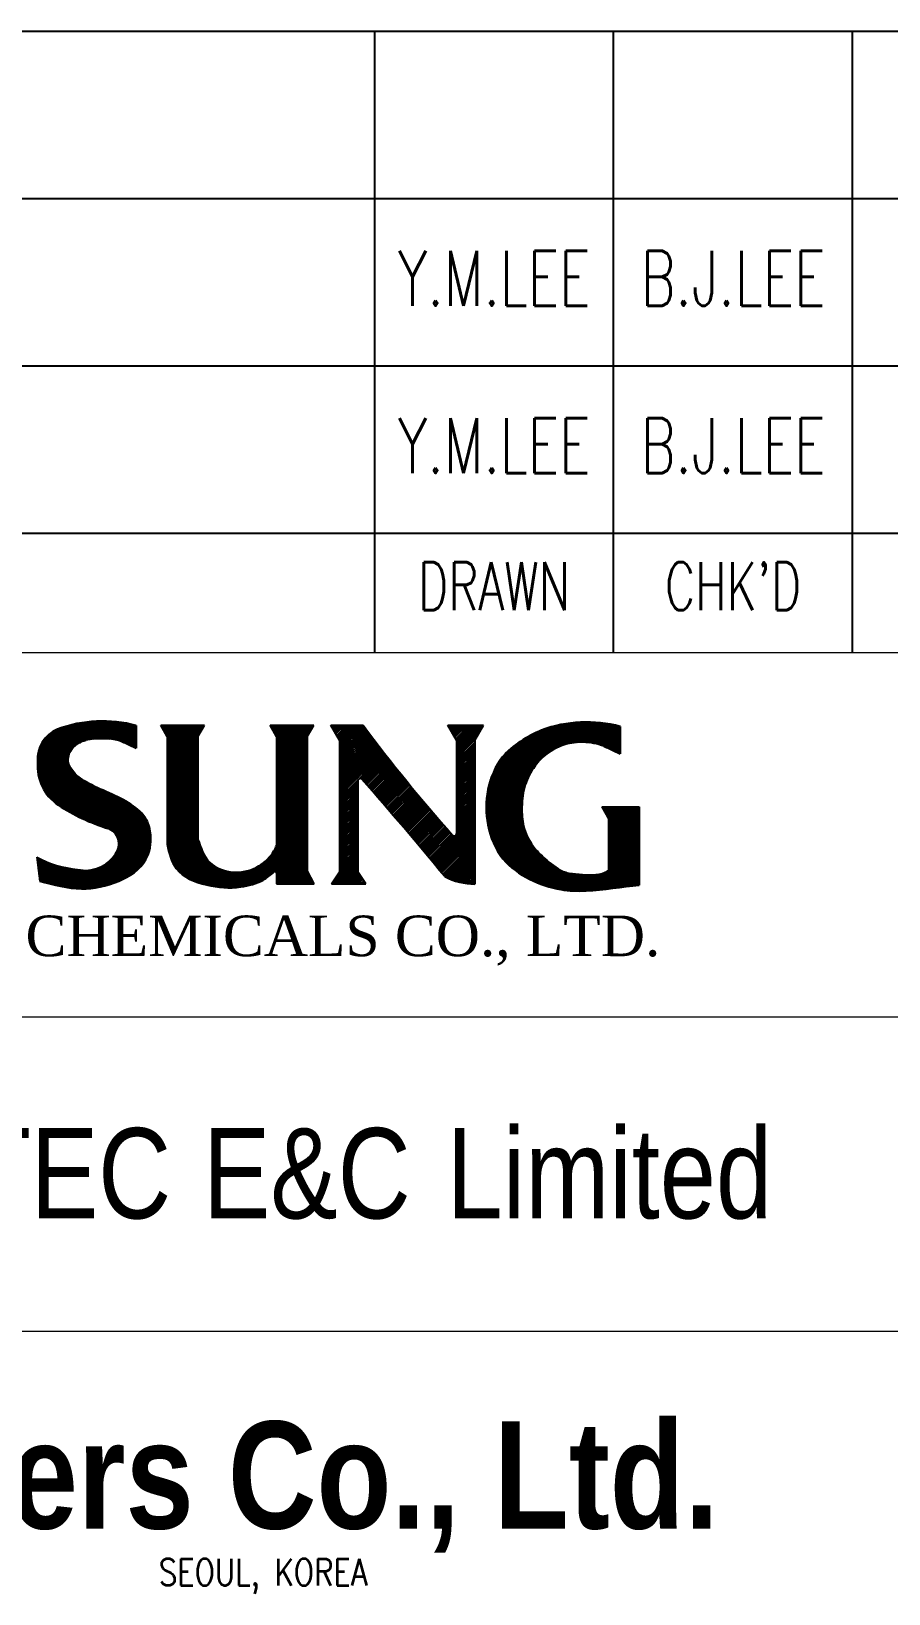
# Model space of a CAD drawing. Header units: millimetres. Extents: x 0 to 134087, y -49114 to 20834.
# Drawn here: x 88192 to 89089, y -47440 to -45805 of the extents above; entities that cross this region are included whole.
import ezdxf
from ezdxf.enums import TextEntityAlignment as Align

# ---------------------------------------------------------------- set-up
doc = ezdxf.new("R2010")
doc.units = ezdxf.units.MM
doc.header["$LTSCALE"] = 35
doc.linetypes.add('HIDDEN2', pattern=[0.1875, 0.125, -0.0625])
for name, color, linetype in [('9', 2, 'HIDDEN2'), ('BODER', 7, 'Continuous'), ('border', 130, 'Continuous'), ('CON-R', 1, 'Continuous'), ('CON-Y', 2, 'Continuous'), ('FORM', 7, 'Continuous')]:
    doc.layers.add(name, color=color, linetype=linetype)
doc.styles.add('Logo', font='ARIALNB.TTF', dxfattribs={"width": 0.8})
doc.styles.add('ROMANS', font='ROMANS.shx', dxfattribs={"width": 0.8})
doc.styles.add('SIMPLEX', font='simplex.shx', dxfattribs={"width": 0.8})
doc.styles.add('time', font='times.ttf', dxfattribs={"height": 5})
doc.styles.add('USER1', font='swiss.ttf', dxfattribs={"width": 0.8, "height": 5})

# ---------------------------------------------------------------- blocks, each defined once
blk = doc.blocks.new('TITLE')
at = {"color": 5}
for p, q in [((765.555, 92.21), (767.37, 94.025)), ((765.557, 92.127), (767.471, 94.041)), ((765.557, 92.297), (767.266, 94.006)), ((765.559, 92.47), (767.049, 93.96)), ((765.559, 92.555), (766.936, 93.933)), ((765.562, 92.047), (767.571, 94.055)), ((765.563, 92.389), (767.159, 93.985)), ((765.565, 92.647), (766.82, 93.901)), ((765.571, 91.97), (767.668, 94.067)), ((765.578, 92.745), (766.699, 93.866)), ((765.582, 91.896), (767.763, 94.077)), ((765.595, 91.824), (767.857, 94.085)), ((765.602, 92.854), (766.574, 93.826)), ((765.611, 91.754), (767.949, 94.092)), ((765.628, 91.686), (768.039, 94.097)), ((765.64, 92.978), (766.443, 93.781)), ((765.648, 91.621), (768.127, 94.1)), ((765.707, 93.13), (766.293, 93.717)), ((765.876, 93.385), (766.039, 93.547)), ((767.289, 93.176), (768.214, 94.102)), ((767.457, 93.259), (768.3, 94.102)), ((767.593, 93.31), (768.384, 94.101)), ((767.695, 93.326), (768.467, 94.099)), ((767.793, 93.339), (768.549, 94.095)), ((767.888, 93.349), (768.63, 94.091)), ((767.981, 93.356), (768.71, 94.085)), ((768.071, 93.361), (768.788, 94.078)), ((768.159, 93.364), (768.866, 94.07)), ((768.245, 93.364), (768.942, 94.061)), ((768.329, 93.363), (769.018, 94.052)), ((768.411, 93.36), (769.092, 94.041)), ((768.492, 93.355), (769.166, 94.029)), ((768.57, 93.348), (769.239, 94.016)), ((768.648, 93.34), (769.31, 94.003)), ((768.724, 93.331), (769.381, 93.989)), ((768.798, 93.32), (769.452, 93.974)), ((768.871, 93.308), (769.521, 93.958)), ((768.943, 93.294), (769.59, 93.941)), ((769.013, 93.279), (769.658, 93.924)), ((769.074, 93.255), (769.694, 93.875)), ((769.134, 93.229), (769.694, 93.79)), ((769.193, 93.203), (769.694, 93.704)), ((769.252, 93.177), (769.694, 93.619)), ((769.31, 93.149), (769.694, 93.534)), ((770.735, 93.891), (770.771, 93.927)), ((770.766, 93.837), (770.856, 93.927)), ((770.797, 93.783), (770.941, 93.927)), ((770.829, 93.729), (771.027, 93.927)), ((770.86, 93.675), (771.112, 93.927)), ((770.892, 93.621), (771.197, 93.927)), ((770.923, 93.568), (771.283, 93.927)), ((770.954, 93.514), (771.368, 93.927)), ((770.986, 93.46), (771.453, 93.927)), ((770.987, 93.375), (771.539, 93.927)), ((770.987, 93.29), (771.624, 93.927)), ((770.987, 93.204), (771.709, 93.927)), ((770.987, 93.119), (771.795, 93.927)), ((770.987, 93.034), (771.88, 93.927)), ((770.987, 92.948), (771.965, 93.927)), ((770.987, 92.863), (772.051, 93.927)), ((770.987, 92.778), (772.136, 93.927)), ((770.987, 92.692), (772.221, 93.927)), ((770.987, 92.607), (772.307, 93.927)), ((770.987, 92.522), (772.392, 93.927)), ((770.987, 92.436), (772.477, 93.927)), ((770.987, 92.351), (772.523, 93.888)), ((770.987, 92.266), (772.404, 93.684)), ((775.292, 93.926), (775.293, 93.927)), ((775.324, 93.872), (775.379, 93.927)), ((775.355, 93.818), (775.464, 93.927)), ((775.386, 93.764), (775.549, 93.927)), ((775.418, 93.71), (775.635, 93.927)), ((775.449, 93.656), (775.72, 93.927)), ((775.481, 93.602), (775.805, 93.927)), ((775.512, 93.549), (775.891, 93.927)), ((775.543, 93.495), (775.976, 93.927)), ((775.565, 93.43), (776.061, 93.927)), ((775.565, 93.345), (776.147, 93.927)), ((775.565, 93.26), (776.232, 93.927)), ((775.565, 93.174), (776.317, 93.927)), ((775.565, 93.089), (776.403, 93.927)), ((775.565, 93.004), (776.488, 93.927)), ((775.565, 92.918), (776.573, 93.927)), ((775.565, 92.833), (776.659, 93.927)), ((775.565, 92.748), (776.744, 93.927)), ((775.565, 92.662), (776.829, 93.927)), ((775.565, 92.577), (776.915, 93.927)), ((775.565, 92.492), (777, 93.927)), ((775.565, 92.406), (777.085, 93.927)), ((775.565, 92.321), (777.059, 93.816)), ((775.565, 92.236), (776.941, 93.612)), ((777.841, 93.924), (777.844, 93.927)), ((777.876, 93.864), (777.939, 93.927)), ((777.911, 93.804), (778.033, 93.927)), ((777.946, 93.744), (778.128, 93.927)), ((777.98, 93.685), (778.223, 93.927)), ((778.015, 93.625), (778.318, 93.927)), ((778.05, 93.565), (778.413, 93.927)), ((778.085, 93.505), (778.508, 93.927)), ((778.12, 93.445), (778.602, 93.927)), ((778.155, 93.385), (778.697, 93.927)), ((778.19, 93.325), (778.792, 93.927)), ((778.203, 93.243), (778.887, 93.927)), ((778.203, 93.148), (778.982, 93.927)), ((778.203, 93.053), (779.076, 93.927)), ((778.203, 92.958), (779.171, 93.927)), ((778.203, 92.864), (779.219, 93.88)), ((778.203, 92.769), (779.26, 93.826)), ((778.203, 92.674), (779.301, 93.772)), ((778.203, 92.579), (779.341, 93.718)), ((778.203, 92.484), (779.382, 93.664)), ((778.203, 92.39), (779.423, 93.61)), ((778.203, 92.295), (779.463, 93.556)), ((778.203, 92.2), (779.504, 93.502)), ((782.75, 93.903), (782.774, 93.927)), ((782.785, 93.843), (782.869, 93.927)), ((782.82, 93.783), (782.964, 93.927)), ((782.854, 93.723), (783.059, 93.927)), ((782.889, 93.663), (783.153, 93.927)), ((782.924, 93.603), (783.248, 93.927)), ((782.959, 93.543), (783.343, 93.927)), ((782.994, 93.483), (783.438, 93.927)), ((783.029, 93.423), (783.533, 93.927)), ((783.064, 93.363), (783.628, 93.927)), ((783.099, 93.209), (783.817, 93.927)), ((783.099, 93.114), (783.912, 93.927)), ((783.099, 93.019), (784.007, 93.927)), ((783.099, 92.924), (784.102, 93.927)), ((783.099, 92.83), (784.196, 93.927)), ((783.099, 93.303), (783.722, 93.927)), ((783.099, 92.735), (784.13, 93.766)), ((783.099, 92.64), (783.998, 93.539)), ((784.337, 90.512), (787.842, 94.017)), ((784.338, 90.428), (787.938, 94.028)), ((784.338, 90.599), (787.743, 94.003)), ((784.34, 90.345), (788.033, 94.038)), ((784.342, 90.688), (787.641, 93.987)), ((784.345, 90.264), (788.127, 94.046)), ((784.347, 90.778), (787.538, 93.969)), ((784.355, 90.872), (787.431, 93.948)), ((784.366, 90.968), (787.322, 93.924)), ((784.38, 91.067), (787.21, 93.897)), ((784.397, 91.17), (787.094, 93.866)), ((784.418, 91.276), (786.974, 93.831)), ((784.443, 91.386), (786.849, 93.792)), ((784.474, 91.502), (786.72, 93.748)), ((784.51, 91.624), (786.575, 93.689)), ((784.554, 91.753), (786.415, 93.614)), ((784.609, 91.893), (786.245, 93.529)), ((786.951, 92.785), (788.218, 94.052)), ((787.179, 92.928), (788.308, 94.056)), ((787.35, 93.013), (788.396, 94.059)), ((787.494, 93.072), (788.483, 94.061)), ((787.623, 93.115), (788.569, 94.061)), ((787.74, 93.147), (788.653, 94.06)), ((787.849, 93.171), (788.736, 94.057)), ((787.952, 93.189), (788.817, 94.054)), ((788.05, 93.201), (788.898, 94.049)), ((788.144, 93.209), (788.977, 94.043)), ((788.234, 93.214), (789.055, 94.036)), ((788.321, 93.216), (789.133, 94.028)), ((788.405, 93.215), (789.209, 94.019)), ((788.487, 93.212), (789.284, 94.009)), ((788.567, 93.206), (789.359, 93.998)), ((788.645, 93.198), (789.432, 93.986)), ((788.72, 93.189), (789.505, 93.973)), ((788.794, 93.177), (789.577, 93.96)), ((788.866, 93.164), (789.648, 93.945)), ((788.936, 93.149), (789.718, 93.93)), ((789.005, 93.132), (789.787, 93.914)), ((789.072, 93.113), (789.856, 93.897)), ((789.137, 93.093), (789.923, 93.88)), ((789.201, 93.072), (789.948, 93.82)), ((789.263, 93.048), (789.948, 93.734)), ((789.324, 93.024), (789.948, 93.649)), ((789.384, 92.999), (789.948, 93.564)), ((769.368, 93.122), (769.694, 93.448)), ((769.426, 93.094), (769.694, 93.363)), ((769.483, 93.066), (769.694, 93.278)), ((769.541, 93.039), (769.694, 93.192)), ((769.598, 93.011), (769.694, 93.107)), ((769.656, 92.983), (769.694, 93.022)), ((770.987, 92.18), (772.286, 93.479)), ((770.987, 92.095), (772.273, 93.382)), ((770.987, 92.01), (772.273, 93.296)), ((770.987, 91.924), (772.273, 93.211)), ((770.987, 91.839), (772.273, 93.126)), ((770.987, 91.754), (772.273, 93.04)), ((770.987, 91.668), (772.273, 92.955)), ((770.987, 91.583), (772.273, 92.87)), ((775.565, 92.15), (776.851, 93.437)), ((775.565, 92.065), (776.851, 93.352)), ((775.565, 91.98), (776.851, 93.266)), ((775.565, 91.894), (776.851, 93.181)), ((775.565, 91.809), (776.851, 93.096)), ((775.565, 91.724), (776.851, 93.01)), ((775.565, 91.638), (776.851, 92.925)), ((775.565, 91.553), (776.851, 92.84)), ((778.203, 92.105), (779.545, 93.448)), ((778.203, 92.01), (779.586, 93.394)), ((778.203, 91.915), (779.627, 93.34)), ((778.203, 91.821), (779.668, 93.286)), ((778.203, 91.726), (779.709, 93.233)), ((778.203, 91.631), (779.75, 93.179)), ((778.203, 91.536), (779.792, 93.125)), ((778.203, 91.441), (779.833, 93.072)), ((778.203, 91.347), (779.874, 93.018)), ((778.203, 91.252), (779.916, 92.965)), ((778.203, 91.157), (779.957, 92.911)), ((778.203, 91.062), (779.998, 92.858)), ((783.099, 92.545), (783.866, 93.312)), ((783.099, 92.45), (783.861, 93.212)), ((783.099, 92.355), (783.861, 93.117)), ((783.099, 92.261), (783.861, 93.022)), ((783.099, 92.166), (783.861, 92.928)), ((784.678, 92.048), (786.06, 93.43)), ((784.771, 92.226), (785.851, 93.306)), ((784.917, 92.457), (785.587, 93.127)), ((789.443, 92.973), (789.948, 93.478)), ((789.502, 92.946), (789.948, 93.393)), ((789.56, 92.919), (789.948, 93.308)), ((789.618, 92.892), (789.948, 93.222)), ((789.675, 92.864), (789.948, 93.137)), ((789.733, 92.836), (789.948, 93.052)), ((789.791, 92.808), (789.948, 92.966)), ((789.848, 92.781), (789.948, 92.881)), ((765.67, 91.557), (766.928, 92.815)), ((765.693, 91.495), (766.87, 92.672)), ((765.718, 91.435), (766.848, 92.564)), ((765.745, 91.376), (766.843, 92.474)), ((765.773, 91.319), (766.851, 92.397)), ((765.803, 91.263), (766.866, 92.327)), ((765.834, 91.209), (766.888, 92.263)), ((765.867, 91.157), (766.914, 92.204)), ((770.987, 91.498), (772.273, 92.784)), ((770.987, 91.412), (772.273, 92.699)), ((770.987, 91.327), (772.273, 92.614)), ((770.987, 91.242), (772.273, 92.528)), ((770.987, 91.156), (772.273, 92.443)), ((770.987, 91.071), (772.273, 92.358)), ((770.987, 90.986), (772.273, 92.272)), ((770.987, 90.9), (772.273, 92.187)), ((775.565, 91.468), (776.851, 92.754)), ((775.565, 91.382), (776.851, 92.669)), ((775.565, 91.297), (776.851, 92.584)), ((775.565, 91.212), (776.851, 92.498)), ((775.565, 91.126), (776.851, 92.413)), ((775.565, 91.041), (776.851, 92.328)), ((775.565, 90.956), (776.851, 92.242)), ((778.203, 90.967), (780.04, 92.805)), ((779.018, 91.688), (780.081, 92.751)), ((779.109, 91.684), (780.123, 92.698)), ((779.157, 91.637), (780.164, 92.645)), ((779.201, 91.587), (780.206, 92.592)), ((779.246, 91.536), (780.248, 92.539)), ((779.29, 91.486), (780.29, 92.485)), ((779.334, 91.435), (780.331, 92.432)), ((779.379, 91.385), (780.373, 92.379)), ((779.423, 91.335), (780.415, 92.327)), ((779.468, 91.284), (780.457, 92.274)), ((779.512, 91.234), (780.499, 92.221)), ((783.099, 92.071), (783.861, 92.833)), ((783.099, 91.976), (783.861, 92.738)), ((783.099, 91.881), (783.861, 92.643)), ((783.099, 91.787), (783.861, 92.548)), ((783.099, 91.692), (783.861, 92.454)), ((783.099, 91.597), (783.861, 92.359)), ((783.099, 91.502), (783.861, 92.264)), ((784.35, 90.184), (786.361, 92.195)), ((789.906, 92.753), (789.948, 92.796)), ((765.901, 91.106), (766.943, 92.148)), ((765.936, 91.056), (766.975, 92.095)), ((765.973, 91.007), (767.01, 92.044)), ((766.011, 90.96), (767.047, 91.996)), ((766.051, 90.914), (767.086, 91.95)), ((766.092, 90.87), (767.127, 91.905)), ((766.134, 90.827), (767.17, 91.863)), ((766.177, 90.785), (767.215, 91.822)), ((766.222, 90.744), (767.261, 91.783)), ((766.268, 90.705), (767.309, 91.745)), ((766.316, 90.667), (767.358, 91.709)), ((766.365, 90.631), (767.408, 91.674)), ((766.415, 90.595), (767.459, 91.64)), ((766.466, 90.561), (767.511, 91.607)), ((766.518, 90.528), (767.564, 91.574)), ((766.57, 90.495), (767.618, 91.543)), ((770.987, 90.815), (772.273, 92.102)), ((770.987, 90.73), (772.273, 92.016)), ((770.987, 90.644), (772.273, 91.931)), ((770.987, 90.559), (772.273, 91.846)), ((770.987, 90.474), (772.273, 91.76)), ((770.987, 90.388), (772.273, 91.675)), ((770.987, 90.303), (772.273, 91.59)), ((775.565, 90.87), (776.851, 92.157)), ((775.565, 90.785), (776.851, 92.072)), ((775.565, 90.7), (776.851, 91.986)), ((775.565, 90.614), (776.851, 91.901)), ((775.565, 90.529), (776.851, 91.816)), ((775.565, 90.444), (776.851, 91.73)), ((775.565, 90.358), (776.851, 91.645)), ((775.565, 90.273), (776.851, 91.56)), ((778.203, 90.873), (778.974, 91.644)), ((778.203, 90.778), (778.964, 91.54)), ((779.556, 91.183), (780.541, 92.168)), ((779.601, 91.133), (780.583, 92.115)), ((779.645, 91.082), (780.625, 92.063)), ((779.689, 91.032), (780.667, 92.01)), ((779.733, 90.981), (780.71, 91.957)), ((779.777, 90.93), (780.752, 91.905)), ((779.822, 90.88), (780.794, 91.852)), ((779.866, 90.829), (780.837, 91.8)), ((779.91, 90.778), (780.879, 91.748)), ((779.954, 90.728), (780.922, 91.695)), ((779.998, 90.677), (780.964, 91.643)), ((780.042, 90.626), (781.007, 91.591)), ((780.086, 90.575), (781.049, 91.538)), ((783.099, 91.407), (783.861, 92.169)), ((783.099, 91.313), (783.861, 92.074)), ((783.099, 91.218), (783.861, 91.979)), ((783.099, 91.123), (783.861, 91.885)), ((783.099, 91.028), (783.861, 91.79)), ((783.099, 90.933), (783.861, 91.695)), ((783.099, 90.838), (783.861, 91.6)), ((784.358, 90.106), (786.206, 91.954)), ((784.366, 90.029), (786.109, 91.772)), ((784.376, 89.954), (786.04, 91.618)), ((766.623, 90.462), (767.673, 91.512)), ((766.676, 90.43), (767.728, 91.482)), ((766.729, 90.398), (767.784, 91.452)), ((766.783, 90.366), (767.84, 91.423)), ((766.837, 90.335), (767.897, 91.395)), ((766.891, 90.304), (767.954, 91.366)), ((766.946, 90.273), (768.011, 91.339)), ((767.001, 90.243), (768.069, 91.311)), ((767.056, 90.213), (768.128, 91.284)), ((767.112, 90.184), (768.186, 91.258)), ((767.168, 90.154), (768.245, 91.231)), ((767.225, 90.125), (768.304, 91.205)), ((767.282, 90.097), (768.363, 91.179)), ((767.339, 90.069), (768.422, 91.152)), ((767.397, 90.041), (768.482, 91.126)), ((767.455, 90.014), (768.541, 91.1)), ((767.513, 89.987), (768.6, 91.074)), ((767.572, 89.96), (768.659, 91.047)), ((767.631, 89.934), (768.717, 91.021)), ((767.691, 89.908), (768.776, 90.994)), ((767.751, 89.883), (768.834, 90.967)), ((767.811, 89.858), (768.892, 90.939)), ((767.872, 89.834), (768.949, 90.911)), ((767.933, 89.809), (769.006, 90.883)), ((770.987, 90.218), (772.273, 91.504)), ((770.987, 90.132), (772.273, 91.419)), ((770.987, 90.047), (772.273, 91.334)), ((770.987, 89.962), (772.273, 91.248)), ((770.987, 89.876), (772.273, 91.163)), ((770.987, 89.791), (772.273, 91.078)), ((770.987, 89.706), (772.273, 90.992)), ((770.987, 89.62), (772.273, 90.907)), ((775.565, 90.188), (776.851, 91.474)), ((775.565, 90.102), (776.851, 91.389)), ((775.565, 90.017), (776.851, 91.304)), ((775.565, 89.932), (776.851, 91.218)), ((775.565, 89.846), (776.851, 91.133)), ((775.565, 89.761), (776.851, 91.048)), ((775.565, 89.676), (776.851, 90.962)), ((775.565, 89.59), (776.851, 90.877)), ((778.203, 90.683), (778.964, 91.445)), ((778.203, 90.588), (778.964, 91.35)), ((778.203, 90.493), (778.964, 91.255)), ((778.203, 90.398), (778.964, 91.16)), ((778.203, 90.304), (778.964, 91.065)), ((778.203, 90.209), (778.964, 90.971)), ((780.13, 90.525), (781.092, 91.486)), ((780.174, 90.474), (781.134, 91.434)), ((780.218, 90.423), (781.177, 91.382)), ((780.262, 90.372), (781.22, 91.33)), ((780.306, 90.321), (781.263, 91.278)), ((780.35, 90.27), (781.306, 91.226)), ((780.394, 90.219), (781.349, 91.174)), ((780.438, 90.168), (781.392, 91.122)), ((780.482, 90.117), (781.435, 91.07)), ((780.525, 90.066), (781.478, 91.019)), ((780.569, 90.015), (781.521, 90.967)), ((780.613, 89.964), (781.564, 90.915)), ((783.099, 90.744), (783.861, 91.505)), ((783.099, 90.649), (783.861, 91.411)), ((783.099, 90.554), (783.861, 91.316)), ((783.099, 90.459), (783.861, 91.221)), ((783.099, 90.364), (783.861, 91.126)), ((783.099, 90.27), (783.861, 91.031)), ((783.099, 90.175), (783.861, 90.937)), ((784.388, 89.88), (785.988, 91.481)), ((784.4, 89.807), (785.949, 91.356)), ((784.414, 89.735), (785.918, 91.24)), ((784.428, 89.665), (785.894, 91.13)), ((784.444, 89.595), (785.875, 91.027)), ((784.461, 89.527), (785.861, 90.927)), ((767.994, 89.786), (769.063, 90.854)), ((768.056, 89.762), (769.119, 90.825)), ((768.119, 89.739), (769.175, 90.795)), ((768.182, 89.717), (769.229, 90.765)), ((768.245, 89.695), (769.284, 90.734)), ((768.309, 89.673), (769.337, 90.702)), ((768.373, 89.652), (769.39, 90.67)), ((768.437, 89.631), (769.442, 90.636)), ((768.502, 89.611), (769.494, 90.603)), ((768.563, 89.586), (769.545, 90.568)), ((768.619, 89.557), (769.595, 90.532)), ((768.671, 89.524), (769.643, 90.496)), ((768.719, 89.487), (769.691, 90.459)), ((768.764, 89.446), (769.738, 90.42)), ((768.804, 89.401), (769.784, 90.381)), ((768.841, 89.352), (769.829, 90.34)), ((768.874, 89.3), (769.872, 90.298)), ((768.902, 89.243), (769.914, 90.255)), ((770.987, 89.535), (772.273, 90.822)), ((770.987, 89.45), (772.273, 90.736)), ((770.987, 89.364), (772.273, 90.651)), ((770.987, 89.279), (772.273, 90.566)), ((770.987, 89.194), (772.273, 90.48)), ((770.987, 89.108), (772.273, 90.395)), ((770.987, 89.023), (772.273, 90.31)), ((770.988, 88.939), (772.273, 90.224)), ((775.565, 89.505), (776.851, 90.792)), ((775.565, 89.42), (776.851, 90.706)), ((775.565, 89.334), (776.851, 90.621)), ((775.565, 89.249), (776.851, 90.536)), ((775.565, 89.164), (776.851, 90.45)), ((775.565, 89.078), (776.851, 90.365)), ((775.565, 88.993), (776.851, 90.28)), ((778.203, 90.114), (778.964, 90.876)), ((778.203, 90.019), (778.964, 90.781)), ((778.203, 89.924), (778.964, 90.686)), ((778.203, 89.83), (778.964, 90.591)), ((778.203, 89.735), (778.964, 90.497)), ((778.203, 89.64), (778.964, 90.402)), ((778.203, 89.545), (778.964, 90.307)), ((780.657, 89.913), (781.607, 90.864)), ((780.7, 89.862), (781.65, 90.812)), ((780.744, 89.811), (781.694, 90.761)), ((780.788, 89.76), (781.737, 90.709)), ((780.831, 89.709), (781.78, 90.658)), ((780.875, 89.658), (781.824, 90.606)), ((780.919, 89.606), (781.867, 90.555)), ((780.962, 89.555), (781.911, 90.504)), ((781.006, 89.504), (781.954, 90.453)), ((781.049, 89.453), (781.998, 90.401)), ((781.093, 89.401), (782.042, 90.35)), ((781.136, 89.35), (782.085, 90.299)), ((781.18, 89.299), (782.129, 90.248)), ((783.099, 90.08), (783.861, 90.842)), ((783.099, 89.985), (783.861, 90.747)), ((783.099, 89.89), (783.861, 90.652)), ((783.099, 89.795), (783.861, 90.557)), ((783.099, 89.701), (783.861, 90.462)), ((783.099, 89.606), (783.861, 90.368)), ((783.099, 89.511), (783.861, 90.273)), ((784.479, 89.459), (785.85, 90.831)), ((784.498, 89.393), (785.842, 90.737)), ((784.518, 89.328), (785.837, 90.647)), ((784.539, 89.263), (785.833, 90.558)), ((784.561, 89.2), (785.832, 90.471)), ((784.584, 89.138), (785.832, 90.385)), ((784.608, 89.076), (785.833, 90.301)), ((789.191, 90.503), (789.199, 90.51)), ((789.223, 90.449), (789.285, 90.51)), ((789.254, 90.395), (789.37, 90.51)), ((789.286, 90.341), (789.455, 90.51)), ((789.317, 90.287), (789.541, 90.51)), ((789.348, 90.233), (789.626, 90.51)), ((789.38, 90.179), (789.711, 90.51)), ((789.411, 90.125), (789.797, 90.51)), ((789.443, 90.071), (789.882, 90.51)), ((789.46, 90.003), (789.967, 90.51)), ((789.46, 89.918), (790.053, 90.51)), ((789.46, 89.832), (790.138, 90.51)), ((789.46, 89.747), (790.223, 90.51)), ((789.46, 89.662), (790.309, 90.51)), ((789.46, 89.576), (790.394, 90.51)), ((789.46, 89.491), (790.479, 90.51)), ((789.46, 89.406), (790.565, 90.51)), ((789.46, 89.32), (790.65, 90.51)), ((789.46, 89.235), (790.735, 90.51)), ((789.46, 89.15), (790.746, 90.436)), ((789.46, 89.064), (790.746, 90.351)), ((789.46, 88.979), (790.746, 90.265)), ((767.426, 87.084), (770.184, 89.842)), ((767.512, 87.084), (770.207, 89.78)), ((767.6, 87.087), (770.228, 89.716)), ((767.69, 87.092), (770.247, 89.649)), ((767.783, 87.099), (770.263, 89.58)), ((768.857, 88.6), (770.158, 89.901)), ((768.926, 89.181), (769.954, 90.21)), ((768.93, 88.759), (770.129, 89.958)), ((768.945, 89.115), (769.993, 90.163)), ((768.955, 88.869), (770.099, 90.012)), ((768.957, 89.042), (770.03, 90.115)), ((768.962, 88.961), (770.065, 90.065)), ((771.002, 88.868), (772.273, 90.139)), ((771.016, 88.797), (772.273, 90.054)), ((771.032, 88.727), (772.273, 89.968)), ((771.049, 88.659), (772.273, 89.883)), ((771.066, 88.591), (772.273, 89.798)), ((771.085, 88.524), (772.273, 89.712)), ((771.105, 88.459), (772.273, 89.627)), ((774.074, 87.161), (776.851, 89.938)), ((774.174, 87.176), (776.851, 89.853)), ((774.278, 87.195), (776.851, 89.768)), ((774.387, 87.218), (776.851, 89.682)), ((774.501, 87.247), (776.851, 89.597)), ((775.382, 88.555), (776.851, 90.024)), ((775.507, 88.765), (776.851, 90.109)), ((775.565, 88.908), (776.851, 90.194)), ((778.203, 89.45), (778.964, 90.212)), ((778.203, 89.355), (778.964, 90.117)), ((778.203, 89.261), (778.964, 90.022)), ((778.203, 89.166), (778.964, 89.928)), ((778.203, 89.071), (778.964, 89.833)), ((778.203, 88.976), (778.964, 89.738)), ((778.203, 88.881), (778.964, 89.643)), ((781.223, 89.247), (782.173, 90.197)), ((781.267, 89.196), (782.217, 90.146)), ((781.31, 89.144), (782.261, 90.095)), ((781.353, 89.093), (782.305, 90.044)), ((781.397, 89.042), (782.349, 89.993)), ((781.44, 88.99), (782.393, 89.943)), ((781.483, 88.939), (782.437, 89.892)), ((781.527, 88.887), (782.481, 89.841)), ((781.57, 88.835), (782.525, 89.791)), ((781.613, 88.784), (782.569, 89.74)), ((781.656, 88.732), (782.614, 89.689)), ((781.7, 88.681), (782.658, 89.639)), ((781.743, 88.629), (782.702, 89.589)), ((782.044, 88.267), (783.861, 90.083)), ((782.087, 88.215), (783.861, 89.988)), ((782.13, 88.163), (783.861, 89.894)), ((782.173, 88.111), (783.861, 89.799)), ((782.216, 88.059), (783.861, 89.704)), ((782.259, 88.007), (783.861, 89.609)), ((783.099, 89.416), (783.861, 90.178)), ((784.633, 89.016), (785.836, 90.219)), ((784.659, 88.957), (785.84, 90.138)), ((784.686, 88.898), (785.846, 90.058)), ((784.714, 88.841), (785.854, 89.981)), ((784.743, 88.785), (785.864, 89.906)), ((784.773, 88.729), (785.876, 89.832)), ((784.804, 88.675), (785.889, 89.76)), ((784.836, 88.622), (785.905, 89.691)), ((784.869, 88.569), (785.923, 89.623)), ((789.46, 88.894), (790.746, 90.18)), ((789.46, 88.808), (790.746, 90.095)), ((789.46, 88.723), (790.746, 90.009)), ((789.46, 88.638), (790.746, 89.924)), ((789.46, 88.552), (790.746, 89.839)), ((789.46, 88.467), (790.746, 89.753)), ((789.46, 88.382), (790.746, 89.668)), ((789.46, 88.296), (790.746, 89.583)), ((767.878, 87.11), (770.277, 89.508)), ((767.977, 87.123), (770.288, 89.433)), ((768.079, 87.139), (770.296, 89.357)), ((768.184, 87.159), (770.302, 89.277)), ((768.294, 87.184), (770.304, 89.194)), ((768.408, 87.212), (770.304, 89.108)), ((768.527, 87.246), (770.3, 89.019)), ((768.624, 87.277), (770.293, 88.946)), ((771.127, 88.395), (772.273, 89.542)), ((771.15, 88.333), (772.273, 89.456)), ((771.174, 88.272), (772.273, 89.371)), ((771.2, 88.213), (772.273, 89.286)), ((771.228, 88.155), (772.273, 89.2)), ((771.258, 88.1), (772.283, 89.124)), ((771.289, 88.046), (772.304, 89.061)), ((771.323, 87.994), (772.326, 88.997)), ((771.358, 87.944), (772.348, 88.934)), ((774.624, 87.284), (776.851, 89.512)), ((774.758, 87.333), (776.851, 89.426)), ((774.913, 87.402), (776.851, 89.341)), ((775.112, 87.516), (776.851, 89.256)), ((775.493, 87.812), (776.851, 89.17)), ((775.552, 87.786), (776.851, 89.085)), ((775.565, 87.713), (776.851, 89)), ((778.203, 88.787), (778.964, 89.548)), ((778.203, 88.692), (778.964, 89.454)), ((778.203, 88.597), (778.964, 89.359)), ((778.203, 88.502), (778.964, 89.264)), ((778.203, 88.407), (778.964, 89.169)), ((778.203, 88.312), (778.964, 89.074)), ((778.203, 88.218), (778.964, 88.979)), ((781.786, 88.577), (782.747, 89.538)), ((781.829, 88.526), (782.791, 89.488)), ((781.872, 88.474), (782.836, 89.437)), ((781.915, 88.422), (782.88, 89.387)), ((781.958, 88.37), (782.925, 89.337)), ((782.001, 88.319), (782.982, 89.299)), ((782.302, 87.955), (783.861, 89.514)), ((782.345, 87.903), (783.861, 89.419)), ((782.388, 87.851), (783.861, 89.325)), ((782.43, 87.799), (783.861, 89.23)), ((782.473, 87.747), (783.861, 89.135)), ((782.516, 87.695), (783.861, 89.04)), ((782.559, 87.643), (783.861, 88.945)), ((784.903, 88.518), (785.942, 89.557)), ((784.938, 88.468), (785.964, 89.494)), ((784.974, 88.418), (785.987, 89.431)), ((785.011, 88.37), (786.012, 89.371)), ((785.049, 88.323), (786.038, 89.312)), ((785.088, 88.277), (786.066, 89.254)), ((785.129, 88.232), (786.095, 89.198)), ((785.17, 88.187), (786.125, 89.143)), ((785.212, 88.144), (786.156, 89.089)), ((785.255, 88.102), (786.189, 89.036)), ((785.299, 88.061), (786.222, 88.984)), ((785.344, 88.02), (786.257, 88.933)), ((788.68, 87.004), (790.746, 89.071)), ((788.772, 87.011), (790.746, 88.985)), ((789.46, 88.211), (790.746, 89.497)), ((789.46, 88.126), (790.746, 89.412)), ((789.46, 88.04), (790.746, 89.327)), ((789.46, 87.955), (790.746, 89.241)), ((789.46, 87.87), (790.746, 89.156)), ((765.538, 88.354), (765.572, 88.387)), ((765.548, 88.278), (765.628, 88.358)), ((765.557, 88.202), (765.685, 88.33)), ((765.566, 88.126), (765.743, 88.302)), ((765.576, 88.05), (765.801, 88.275)), ((768.755, 87.323), (770.28, 88.848)), ((768.895, 87.377), (770.26, 88.742)), ((769.045, 87.442), (770.231, 88.628)), ((769.21, 87.522), (770.188, 88.5)), ((769.455, 87.662), (770.097, 88.304)), ((771.396, 87.896), (772.371, 88.872)), ((771.436, 87.851), (772.395, 88.81)), ((771.477, 87.807), (772.419, 88.749)), ((771.521, 87.765), (772.444, 88.689)), ((771.566, 87.725), (772.471, 88.63)), ((771.613, 87.687), (772.498, 88.572)), ((771.662, 87.651), (772.527, 88.516)), ((771.712, 87.616), (772.558, 88.461)), ((771.764, 87.582), (772.591, 88.408)), ((771.818, 87.55), (772.625, 88.357)), ((771.872, 87.52), (772.661, 88.308)), ((775.565, 87.628), (776.851, 88.914)), ((775.565, 87.542), (776.851, 88.829)), ((775.565, 87.457), (776.851, 88.744)), ((775.565, 87.372), (776.851, 88.658)), ((775.569, 87.291), (776.851, 88.573)), ((775.654, 87.291), (776.851, 88.488)), ((775.74, 87.291), (776.851, 88.402)), ((775.825, 87.291), (776.851, 88.317)), ((777.917, 87.363), (778.964, 88.411)), ((777.939, 87.291), (778.964, 88.316)), ((778.098, 87.639), (778.964, 88.505)), ((778.203, 88.123), (778.964, 88.885)), ((778.203, 88.028), (778.964, 88.79)), ((778.203, 87.933), (778.964, 88.695)), ((778.203, 87.838), (778.964, 88.6)), ((782.602, 87.592), (783.861, 88.851)), ((782.666, 87.561), (783.861, 88.756)), ((782.731, 87.531), (783.861, 88.661)), ((782.797, 87.503), (783.861, 88.566)), ((782.865, 87.476), (783.861, 88.471)), ((782.934, 87.45), (783.861, 88.376)), ((783.005, 87.426), (783.861, 88.282)), ((785.39, 87.981), (786.293, 88.884)), ((785.436, 87.942), (786.329, 88.835)), ((785.484, 87.904), (786.367, 88.787)), ((785.532, 87.867), (786.406, 88.741)), ((785.581, 87.831), (786.445, 88.695)), ((785.631, 87.795), (786.486, 88.65)), ((785.681, 87.76), (786.527, 88.606)), ((785.733, 87.726), (786.569, 88.563)), ((785.785, 87.693), (786.611, 88.52)), ((785.837, 87.66), (786.655, 88.478)), ((785.891, 87.628), (786.699, 88.436)), ((785.945, 87.597), (786.743, 88.395)), ((785.999, 87.566), (786.788, 88.355)), ((786.055, 87.536), (786.833, 88.315)), ((786.11, 87.507), (786.878, 88.275)), ((788.864, 87.018), (790.746, 88.9)), ((788.958, 87.026), (790.746, 88.815)), ((789.052, 87.035), (790.746, 88.729)), ((789.147, 87.045), (790.746, 88.644)), ((789.244, 87.056), (790.746, 88.559)), ((789.34, 87.067), (790.746, 88.473)), ((789.438, 87.079), (790.746, 88.388)), ((789.536, 87.092), (790.746, 88.303)), ((765.585, 87.974), (765.86, 88.249)), ((765.594, 87.898), (765.92, 88.223)), ((765.604, 87.822), (765.98, 88.198)), ((765.613, 87.746), (766.042, 88.174)), ((765.622, 87.67), (766.103, 88.151)), ((765.632, 87.594), (766.166, 88.128)), ((765.641, 87.518), (766.23, 88.106)), ((765.65, 87.442), (766.294, 88.085)), ((765.689, 87.395), (766.359, 88.065)), ((765.757, 87.377), (766.425, 88.046)), ((765.824, 87.359), (766.492, 88.027)), ((765.892, 87.341), (766.56, 88.009)), ((765.959, 87.324), (766.628, 87.993)), ((766.027, 87.306), (766.698, 87.977)), ((766.095, 87.289), (766.768, 87.962)), ((766.163, 87.272), (766.84, 87.948)), ((766.232, 87.255), (766.912, 87.936)), ((766.301, 87.239), (766.986, 87.924)), ((766.37, 87.223), (767.061, 87.913)), ((766.44, 87.207), (767.137, 87.904)), ((766.51, 87.192), (767.214, 87.896)), ((766.581, 87.178), (767.287, 87.883)), ((766.653, 87.164), (767.36, 87.871)), ((766.725, 87.151), (767.436, 87.862)), ((766.799, 87.139), (767.517, 87.857)), ((766.873, 87.128), (767.601, 87.857)), ((766.948, 87.118), (767.691, 87.861)), ((767.024, 87.109), (767.788, 87.873)), ((767.101, 87.101), (767.893, 87.892)), ((767.18, 87.094), (768.01, 87.924)), ((767.26, 87.089), (768.144, 87.973)), ((767.342, 87.085), (768.316, 88.059)), ((771.929, 87.49), (772.699, 88.261)), ((771.986, 87.463), (772.739, 88.216)), ((772.045, 87.436), (772.782, 88.173)), ((772.105, 87.411), (772.827, 88.133)), ((772.166, 87.386), (772.874, 88.094)), ((772.228, 87.363), (772.923, 88.058)), ((772.292, 87.341), (772.974, 88.024)), ((772.356, 87.321), (773.028, 87.992)), ((772.422, 87.301), (773.083, 87.962)), ((772.488, 87.282), (773.141, 87.935)), ((772.555, 87.264), (773.2, 87.909)), ((772.624, 87.247), (773.262, 87.885)), ((772.693, 87.231), (773.325, 87.863)), ((772.763, 87.216), (773.391, 87.843)), ((772.834, 87.201), (773.459, 87.826)), ((772.907, 87.188), (773.529, 87.811)), ((772.98, 87.176), (773.602, 87.798)), ((773.054, 87.165), (773.677, 87.788)), ((773.13, 87.156), (773.756, 87.781)), ((773.207, 87.147), (773.837, 87.778)), ((773.285, 87.14), (773.923, 87.778)), ((773.365, 87.135), (774.013, 87.783)), ((773.447, 87.131), (774.108, 87.792)), ((773.53, 87.129), (774.209, 87.808)), ((773.615, 87.129), (774.318, 87.832)), ((773.702, 87.131), (774.437, 87.866)), ((773.791, 87.135), (774.572, 87.915)), ((773.883, 87.141), (774.731, 87.989)), ((773.977, 87.15), (774.952, 88.124)), ((775.91, 87.291), (776.851, 88.232)), ((775.996, 87.291), (776.851, 88.146)), ((776.081, 87.291), (776.851, 88.061)), ((776.166, 87.291), (776.851, 87.976)), ((776.252, 87.291), (776.851, 87.89)), ((776.337, 87.291), (776.867, 87.82)), ((776.422, 87.291), (776.896, 87.764)), ((776.508, 87.291), (776.925, 87.708)), ((776.593, 87.291), (776.954, 87.652)), ((778.034, 87.291), (778.964, 88.221)), ((778.129, 87.291), (778.964, 88.126)), ((778.224, 87.291), (778.964, 88.031)), ((778.319, 87.291), (778.964, 87.937)), ((778.413, 87.291), (778.964, 87.842)), ((778.508, 87.291), (778.985, 87.767)), ((778.603, 87.291), (779.022, 87.71)), ((778.698, 87.291), (779.06, 87.653)), ((783.077, 87.403), (783.861, 88.187)), ((783.151, 87.382), (783.861, 88.092)), ((783.226, 87.363), (783.861, 87.997)), ((783.303, 87.345), (783.861, 87.902)), ((783.382, 87.329), (783.861, 87.808)), ((783.463, 87.315), (783.861, 87.713)), ((783.546, 87.303), (783.861, 87.618)), ((786.167, 87.478), (786.924, 88.235)), ((786.224, 87.45), (786.97, 88.196)), ((786.282, 87.422), (787.017, 88.157)), ((786.34, 87.395), (787.064, 88.119)), ((786.399, 87.369), (787.112, 88.082)), ((786.459, 87.343), (787.161, 88.045)), ((786.519, 87.318), (787.21, 88.009)), ((786.58, 87.294), (787.261, 87.975)), ((786.642, 87.27), (787.313, 87.941)), ((786.704, 87.247), (787.366, 87.909)), ((786.768, 87.225), (787.421, 87.878)), ((786.832, 87.204), (787.477, 87.85)), ((786.897, 87.184), (787.536, 87.823)), ((786.962, 87.164), (787.597, 87.798)), ((787.029, 87.145), (787.66, 87.777)), ((787.096, 87.127), (787.727, 87.758)), ((787.165, 87.11), (787.797, 87.742)), ((787.234, 87.094), (787.869, 87.729)), ((787.304, 87.079), (787.944, 87.719)), ((787.376, 87.066), (788.021, 87.71)), ((787.449, 87.053), (788.099, 87.703)), ((787.522, 87.041), (788.178, 87.697)), ((787.597, 87.031), (788.257, 87.691)), ((787.673, 87.022), (788.336, 87.685)), ((787.751, 87.014), (788.416, 87.679)), ((787.829, 87.007), (788.496, 87.674)), ((787.909, 87.001), (788.577, 87.67)), ((787.99, 86.997), (788.66, 87.667)), ((788.072, 86.993), (788.745, 87.667)), ((788.155, 86.991), (788.833, 87.669)), ((788.24, 86.991), (788.925, 87.676)), ((788.325, 86.991), (789.023, 87.688)), ((788.412, 86.993), (789.129, 87.71)), ((788.5, 86.995), (789.253, 87.748)), ((788.59, 86.999), (789.42, 87.829)), ((789.634, 87.105), (790.746, 88.217)), ((789.732, 87.118), (790.746, 88.132)), ((789.831, 87.131), (790.746, 88.047)), ((789.929, 87.144), (790.746, 87.961)), ((790.028, 87.157), (790.746, 87.876)), ((790.126, 87.17), (790.746, 87.791)), ((790.223, 87.182), (790.746, 87.705)), ((790.321, 87.194), (790.746, 87.62)), ((776.678, 87.291), (776.983, 87.595)), ((776.764, 87.291), (777.012, 87.539)), ((776.849, 87.291), (777.041, 87.483)), ((776.934, 87.291), (777.07, 87.427)), ((777.02, 87.291), (777.099, 87.37)), ((777.105, 87.291), (777.128, 87.314)), ((778.793, 87.291), (779.097, 87.595)), ((778.888, 87.291), (779.135, 87.538)), ((778.982, 87.291), (779.173, 87.481)), ((779.077, 87.291), (779.21, 87.424)), ((779.172, 87.291), (779.248, 87.367)), ((783.631, 87.293), (783.861, 87.523)), ((783.718, 87.286), (783.861, 87.428)), ((783.808, 87.281), (783.861, 87.334)), ((790.418, 87.206), (790.746, 87.535)), ((790.514, 87.217), (790.746, 87.449)), ((790.609, 87.226), (790.746, 87.364)), ((790.703, 87.236), (790.746, 87.279))]:
    blk.add_line(p, q, dxfattribs=at)
at = {"layer": '9', "color": 5, "linetype": 'Continuous'}
for p, q in [((769.694, 93.914), (769.694, 92.965)), ((770.987, 93.458), (770.714, 93.927)), ((770.714, 93.927), (772.546, 93.927)), ((772.273, 93.458), (772.546, 93.927)), ((775.565, 93.458), (775.292, 93.927)), ((775.292, 93.927), (777.124, 93.927)), ((776.851, 93.458), (777.124, 93.927)), ((778.203, 93.303), (777.839, 93.927)), ((777.839, 93.927), (779.184, 93.927)), ((782.736, 93.927), (784.224, 93.927)), ((783.099, 93.303), (782.736, 93.927)), ((783.861, 93.303), (784.224, 93.927)), ((789.948, 93.873), (789.948, 92.733)), ((770.987, 93.458), (770.987, 88.945)), ((772.273, 93.458), (772.273, 89.152)), ((775.565, 93.458), (775.565, 88.89)), ((776.851, 93.458), (776.851, 87.85)), ((778.203, 93.303), (778.203, 87.798)), ((783.099, 93.303), (783.099, 89.392)), ((783.861, 93.303), (783.861, 87.279)), ((778.964, 91.602), (778.964, 87.798)), ((789.447, 90.064), (789.187, 90.51)), ((789.187, 90.51), (790.746, 90.51)), ((790.746, 90.51), (790.746, 87.239)), ((789.46, 90.016), (789.46, 87.855)), ((765.532, 88.409), (765.655, 87.405)), ((775.565, 87.749), (775.565, 87.291)), ((777.14, 87.291), (776.851, 87.85)), ((777.869, 87.291), (778.203, 87.798)), ((779.298, 87.291), (778.964, 87.798)), ((775.565, 87.291), (777.14, 87.291)), ((777.869, 87.291), (779.298, 87.291)), ((779.245, 87.291), (779.277, 87.322))]:
    blk.add_line(p, q, dxfattribs=at)
for centre, radius, start, end in [((766.909, 92.514), 1.351, 112.29347, 185.02237), ((768.28, 88.687), 5.415, 74.85564, 110.34624), ((834.551, 135.225), 69.072, 216.7192, 221.64152), ((788.534, 88.646), 5.415, 74.85564, 110.34624), ((768.226, 89.667), 3.697, 77.76665, 99.99784), ((767.515, 92.217), 1.959, 174.77561, 236.59312), ((779.06, 91.602), 0.0954, 41.52156, 180), ((674.797, -0.711), 139.352, 39.32186, 41.52156), ((770.89, 97.382), 8.13, 236.77264, 252.90652), ((768.276, 88.964), 0.685, 322.58418, 70.8792), ((789.365, 90.016), 0.0954, 0, 30.20214), ((783.004, 89.392), 0.0954, 221.64152, 360), ((767.65, 92.338), 4.464, 241.66673, 264.7299), ((767.568, 89.336), 1.48, 257.18174, 327.81467), ((775.501, 87.749), 0.0636, 360, 134.15249), ((783.931, 90.248), 2.97, 243.37906, 268.64975)]:
    blk.add_arc(centre, radius, start, end, dxfattribs=at)
for points, knots in [([(786.651, 93.723), (786.049, 93.455), (784.977, 92.85), (784.309, 91.252), (784.317, 89.722), (784.892, 88.283), (786.118, 87.429), (787.345, 87.009), (788.92, 86.957), (790.005, 87.175), (790.746, 87.239)], [0, 0, 0, 0, 0.01243124, 0.0218596, 0.03114437, 0.04092181, 0.04969465, 0.05839912, 0.0651178, 0.07917013, 0.07917013, 0.07917013, 0.07917013]), ([(765.655, 87.405), (766.235, 87.249), (767.335, 86.953), (768.934, 87.288), (770.185, 88.094), (770.364, 89.21), (770.154, 90.083), (769.177, 90.924), (767.965, 91.269), (767.044, 91.918), (766.765, 92.482), (766.98, 92.992), (767.323, 93.207), (767.523, 93.287), (767.584, 93.308)], [0, 0, 0, 0, 0.0111568, 0.02117013, 0.0302909, 0.0369363, 0.04103539, 0.04676312, 0.0600032, 0.06473679, 0.06759534, 0.07112116, 0.07393297, 0.07512314, 0.07512314, 0.07512314, 0.07512314]), ([(769.009, 93.28), (769.16, 93.223), (769.387, 93.112), (769.614, 93.004), (769.694, 92.965)], [0.084109605, 0.084109605, 0.084109605, 0.084109605, 0.0871634, 0.088851815, 0.088851815, 0.088851815, 0.088851815]), ([(789.263, 93.048), (788.991, 93.154), (788.438, 93.254), (787.531, 93.153), (786.792, 92.728), (786.239, 92.073), (785.881, 91.318), (785.808, 90.441), (785.88, 89.54), (786.298, 88.808), (786.919, 88.224), (787.527, 87.742), (788.397, 87.684), (789.057, 87.621), (789.414, 87.825), (789.46, 87.855)], [0, 0, 0, 0, 0.00551492, 0.01036971, 0.01699478, 0.02095886, 0.02645955, 0.03243127, 0.03736843, 0.04333166, 0.04770992, 0.05362702, 0.05719153, 0.06409275, 0.06513392, 0.06513392, 0.06513392, 0.06513392]), ([(789.263, 93.048), (789.415, 92.99), (789.641, 92.88), (789.868, 92.771), (789.948, 92.733)], [0.084109605, 0.084109605, 0.084109605, 0.084109605, 0.0871634, 0.088851815, 0.088851815, 0.088851815, 0.088851815]), ([(770.987, 88.945), (771.054, 88.59), (771.282, 87.711), (772.64, 87.162), (773.913, 87.075), (774.908, 87.341), (775.319, 87.66), (775.457, 87.794)], [0, 0, 0, 0, 0.00681261, 0.01582017, 0.0249258, 0.03105888, 0.03463466, 0.03463466, 0.03463466, 0.03463466]), ([(772.273, 89.152), (772.394, 88.795), (772.635, 88.083), (773.774, 87.664), (774.809, 87.928), (775.37, 88.476), (775.533, 88.815), (775.565, 88.89)], [0, 0, 0, 0, 0.00680013, 0.01354784, 0.02049164, 0.02607023, 0.02761608, 0.02761608, 0.02761608, 0.02761608])]:
    blk.add_open_spline(points, degree=3, knots=knots, dxfattribs=at)
at = {"layer": 'BODER'}
for p, q in [((699.671, 122.966), (823.671, 122.966)), ((779.671, 96.966), (779.671, 122.966)), ((789.671, 96.966), (789.671, 122.966)), ((799.671, 96.966), (799.671, 122.966)), ((699.671, 115.966), (823.671, 115.966)), ((699.671, 108.966), (823.671, 108.966)), ((699.671, 101.966), (823.671, 101.966))]:
    blk.add_line(p, q, dxfattribs=at)
at = {"layer": 'border', "color": 7, "linetype": 'Continuous', "lineweight": 0}
for p, q in [((699.671, 96.966), (823.671, 96.966)), ((699.671, 96.966), (823.671, 96.966)), ((699.671, 81.726), (823.671, 81.726)), ((699.671, 68.573), (823.671, 68.573))]:
    blk.add_line(p, q, dxfattribs=at)
at = {"lineweight": 0, "style": 'time'}
blk.add_text('HYOSUNG VINA CHEMICALS CO., LTD.', height=1.69756, dxfattribs=at).set_placement((768.229, 84.266), align=Align.CENTER)
at = {"color": 4, "style": 'USER1', "width": 0.8}
for s, p in [('Limited', (782.682, 73.291)), ('TEC', (762.7, 73.291)), ('E&C', (772.487, 73.291))]:
    blk.add_text(s, height=3.7814, dxfattribs=at).set_placement(p)
at = {"layer": 'BODER', "style": 'ROMANS', "width": 0.7}
for s, p in [('DRAWN', (784.671, 99.749)), ("CHK'D", (794.671, 99.749))]:
    blk.add_text(s, height=2, dxfattribs=at).set_placement(p, align=Align.MIDDLE)
blk = doc.blocks.new('JNKLOGO')
at = {"layer": 'FORM', "color": 1, "const_width": 20}
blk.add_lwpolyline([(5218.1, 519.6, 1), (5238.1, 519.6, 1)], format="xyb", close=True, dxfattribs=at)
blk.add_lwpolyline([(5288.1, 519.6), (5288.1, 419.6)], dxfattribs=at)
for points in [[(5188.1, 409.6), (5188.1, 404.6, 1), (5228.1, 404.6), (5228.1, 484.6)], [(5328.1, 469.6), (5313.1, 469.6, 1), (5313.1, 419.6), (5328.1, 419.6)], [(5288.1, 437.1, 0.583333), (5228.1, 437.1, 0.583333)]]:
    blk.add_lwpolyline(points, format="xyb", dxfattribs=at)
at = {"layer": 'FORM', "color": 1, "style": 'Logo'}
for s, height, p in [('JNK Heaters Co., Ltd.', 80, (5378.1, 409.6)), ('Heaters', 25, (5245, 375))]:
    blk.add_text(s, height=height, dxfattribs=at).set_placement(p)

msp = doc.modelspace()

# ---------------------------------------------------------------- block references
at = {"linetype": 'ByBlock', "xscale": 24.99999999749996, "yscale": 24.99999999749996, "zscale": 24.99999999749996}
msp.add_blockref('TITLE', (69059.5942, -48879.4503), dxfattribs=at)
at = {"layer": 'CON-R', "xscale": 1.401400000000102, "yscale": 1.401400000000102, "zscale": 1.401400000000102}
msp.add_blockref('JNKLOGO', (80061.7279, -47945.6812), dxfattribs=at)

# ---------------------------------------------------------------- texts
at = {"layer": 'BODER', "color": 7, "style": 'ROMANS', "width": 0.7}
for s, p in [('Y.M.LEE', (88676.3625, -46063.7158)), ('B.J.LEE', (88926.3625, -46063.7158)), ('Y.M.LEE', (88676.3625, -46238.7158)), ('B.J.LEE', (88926.3625, -46238.7158))]:
    msp.add_text(s, height=57.5, dxfattribs=at).set_placement(p, align=Align.MIDDLE)
at = {"layer": 'CON-Y', "style": 'SIMPLEX', "width": 0.8}
msp.add_text('SEOUL, KOREA', height=28.028, dxfattribs=at).set_placement((88325.5419, -47431.2357))

doc.saveas('drawing.dxf')
